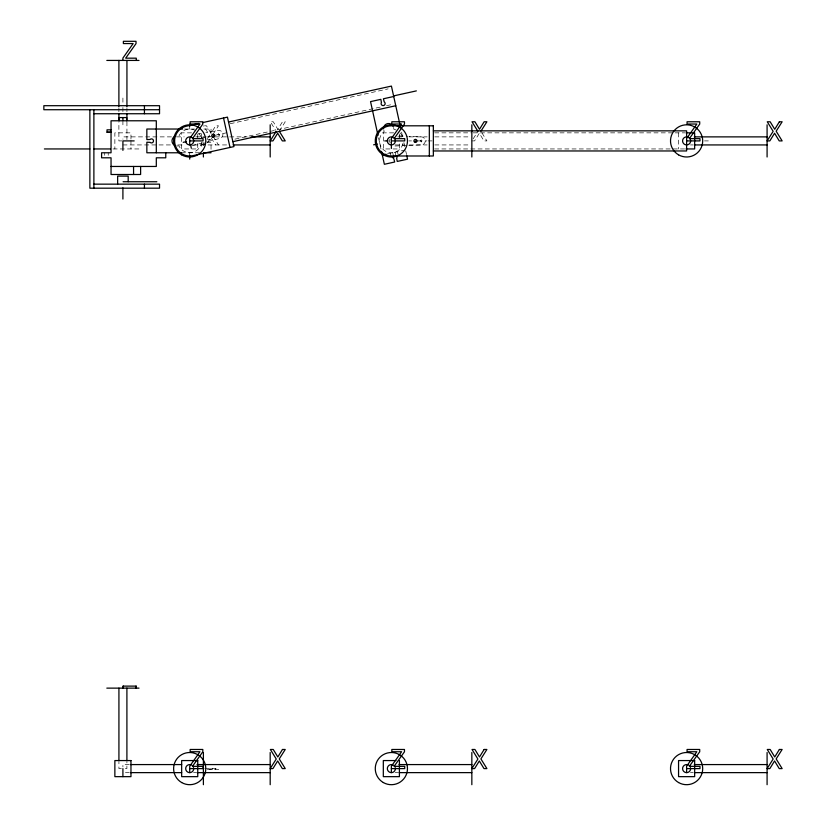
<?xml version="1.0" encoding="UTF-8"?>
<svg xmlns="http://www.w3.org/2000/svg" width="826" height="826" viewBox="0 0 826 826"><rect width="100%" height="100%" fill="white"/><g stroke="black" fill="none" stroke-linecap="round" stroke-linejoin="round"><path stroke-width="0.62" stroke-dasharray="4.13 3.1" d="M179.056 135.877L179.428 134.968A11.874 11.874 0 0 1 195.638 130.622M207.491 142.743L210.878 137.271L215.545 144.932M203.392 144.932L204.734 142.805M207.44 138.551L209.463 135.361L203.568 125.8M213.118 134.184L218.446 125.8L215.679 125.8L211.043 133.316L206.469 125.8L204.538 125.8M279.25 131.2L285.238 121.773L282.471 121.773L277.835 129.29L273.261 121.773L270.36 121.773L275.605 130.271M473.195 138.778L477.242 132.397M218.694 133.471L217.93 134.679L219.375 135.35L219.458 133.606L218.694 133.471L219.127 135.443M191.869 145.768L206.438 141.917M207.646 141.597L219.778 138.386A4.027 4.027 0 0 0 222.844 133.595A4.027 4.027 0 0 0 218.043 130.529L205.839 132.687M230.217 123.724L388.096 88.878M208.1 136.848L210.609 136.29M215.638 135.185L229.442 132.139M234.945 139.16L381.54 106.812M386.558 105.707L392.825 104.324M387.218 153.977L405.514 149.94M198.519 133.988L200.966 133.554M421.281 139.893L420.269 140.905L421.539 141.876L421.993 140.193L421.281 139.893L421.281 141.907M394.942 146.016L407.476 145.5M408.736 145.448L421.281 144.932A4.027 4.027 0 0 0 425.297 140.905A4.027 4.027 0 0 0 421.281 136.879L408.891 136.362M184.57 129.032L194.451 129.032M203.939 129.032L211.033 129.032L211.033 133.729M191.56 132.852L181.658 132.852L181.658 148.948L197.755 148.948L197.755 140.905M393.661 132.852L383.316 132.852L383.316 148.948L399.412 148.948L399.412 140.905M434.631 132.852L471.914 132.852M473.205 132.852L673.758 132.852M675.038 132.852L684.754 132.852M171.457 136.879L122.909 136.879L122.909 139.181M176.568 136.879L184.229 136.879M195.721 136.879L206.314 136.879M207.594 136.879L210.145 136.879M215.256 136.879L247.191 136.879M397.75 136.879L404.141 136.879M409.252 136.879L427.135 136.879M434.796 136.879L469.282 136.879M201.575 137.281L205.602 137.281M211.033 139.594L207.832 139.48A2.013 2.013 0 0 0 207.409 139.16M121.897 140.905L118.892 140.905L118.892 121.742M408.922 140.905L411.493 140.905M417.915 140.905L426.918 140.905M428.209 140.905L432.06 140.905M471.842 140.905L474.589 140.905L479.328 133.244L483.995 140.905L486.906 140.905L480.908 131.2M704.506 140.905L708.336 140.905M201.575 144.519L205.602 144.519M122.909 144.932L171.457 144.932M177.838 144.932L184.229 144.932M193.542 144.932L228.028 144.932M395.2 144.932L404.141 144.932M409.252 144.932L427.135 144.932M434.796 144.932L469.282 144.932M690.443 144.932L692.993 144.932M177.032 145.934L179.056 145.934L179.428 146.842A11.874 11.874 0 0 0 201.172 143.972M113.038 148.948L141.37 148.948M434.631 148.948L684.754 148.948M180.946 152.779L200.388 152.779M129.3 764.577L122.909 764.577L122.909 766.879M121.37 768.603L118.923 768.603L118.923 762.222M125.366 768.603L126.905 768.603L126.905 762.222M204.745 768.603L218.456 768.603L218.446 769.615L204.745 769.615M125.469 772.63L129.3 772.63M193.542 772.63L196.092 772.63M395.2 772.63L397.75 772.63M690.443 772.63L692.993 772.63M398.989 135.939L407.652 136.311M213.129 136.311L218.456 144.932M401.57 132.077L402.809 137.663M403.893 142.568L405.256 148.773M405.772 151.096L406.537 154.555M393.548 127.441L393.981 129.414L394.942 129.589A11.874 11.874 0 0 1 397.75 130.9M397.471 151.716L398.339 155.639M395.086 152.242L395.953 156.166M392.711 152.758L393.579 156.692M390.399 153.275L391.266 157.208M383.729 129.61L384.162 131.582L383.357 132.15A11.874 11.874 0 0 0 385.876 151.426A11.874 11.874 0 0 0 403.129 142.464M378.535 137.859L381.251 150.146M678.559 132.852L678.559 148.948M399.412 134.008L399.412 137.808M215.679 768.603L215.679 769.615M215.545 768.603L215.545 769.615M212.458 768.603L212.458 769.615M211.033 149.258L211.033 142.217L207.832 142.33A2.013 2.013 0 0 1 207.409 142.65M211.043 768.603L211.043 769.615M210.878 768.603L210.878 769.615M209.463 768.603L209.463 769.615M203.392 142.63L203.392 145.407M201.575 133.781L201.575 137.777M201.575 142.093L201.575 148.03M197.755 134.008L197.755 137.808M189.712 126.564L189.712 129.032M189.712 152.779L189.712 155.309M130.962 139.047L130.962 132.852L114.866 132.852L114.866 148.948M130.962 140.286L130.962 148.948M126.936 107.69L126.936 112.801M126.936 121.742L126.936 139.625M122.909 98.046L122.909 103.921M122.909 107.504L122.909 112.336M122.909 121.794L122.909 124.809M118.892 107.69L118.892 112.801M108.227 152.779L108.227 155.288M104.706 152.779L104.706 155.288M198.798 133.275A11.874 11.874 0 0 1 201.172 137.828M390.285 142.599A2.013 2.013 0 0 1 390.109 139.336M400.125 132.893A11.874 11.874 0 0 1 402.954 138.345"/><path stroke-width="1.24" d="M415.406 142.413L415.447 140.905L416.954 140.947A1.507 1.507 0 0 1 414.652 142.186A1.507 1.507 0 0 1 414.724 139.573A1.507 1.507 0 0 1 416.954 140.947M276.256 131.334L270.185 140.905L272.931 140.905L277.67 133.244L282.337 140.905L285.249 140.905L279.25 131.2M480.908 131.2L486.896 121.773L484.139 121.773L479.493 129.29L474.929 121.773L472.018 121.773L477.913 131.334M198.808 123.446L186.459 126.171A15.085 15.085 0 0 0 174.978 144.158A15.085 15.085 0 0 0 192.954 155.639L233.954 146.594L227.449 117.127L202.515 122.63M228.534 122.031L391.421 86.09L400.187 125.8M183.227 142.33L186.469 141.618M393.589 95.909L416.356 90.891M393.723 96.497L383.409 98.779L384.214 101.877A2.013 2.013 0 0 1 384.823 104.654A2.013 2.013 0 0 1 382.046 105.274A2.013 2.013 0 0 1 381.436 102.496L380.858 99.337L370.544 101.619L377.998 135.402M232.87 141.68L395.757 105.738M373.589 144.829L377.296 144.013M382.335 155.051L385.99 154.245M392.722 156.878L396.872 155.969M214.698 135.433L213.222 135.712L213.5 137.199M106.822 60.432L139.005 60.432M159.532 109.724L43.85 109.724L43.85 105.697L159.532 105.697L159.532 113.74L93.885 113.74M182.711 129.032L146.852 129.032L146.852 139.594L150.053 139.48A2.013 2.013 0 0 1 152.903 139.48A2.013 2.013 0 0 1 152.903 142.33A2.013 2.013 0 0 1 150.064 142.33L146.852 142.217L146.852 152.779L181.462 152.779M111.045 129.837L107.019 129.837L107.019 132.232L111.045 132.232M433.351 130.849L686.612 130.849L686.612 137.457M107.019 132.212L111.045 132.212M685.993 132.852L694.656 132.852L694.656 148.948L685.993 148.948M251.021 136.879L270.185 136.879M694.274 136.879L767.086 136.879M134.184 140.905L122.909 140.905L122.909 150.363M189.712 140.905L203.072 140.905L203.072 138.644L192.458 138.644L202.814 124.076L202.814 121.773L190.166 121.773L190.166 124.034L199.944 124.034L189.712 138.541L189.712 144.891M384.73 140.905L388.044 140.905M391.369 140.905L404.73 140.905L404.73 138.644L394.116 138.644L404.472 124.076L404.472 121.773L391.834 121.773L391.834 124.034L401.601 124.034L391.369 138.541L391.369 148.453M686.612 140.905L699.973 140.905L699.973 138.644L689.359 138.644L699.715 124.076L699.715 121.773L687.067 121.773L687.067 124.034L696.845 124.034L686.612 138.541L686.612 150.962L433.351 150.962M233.138 144.932L270.185 144.932M694.274 144.932L767.086 144.932M44.398 148.948L89.869 148.948M93.73 148.948L110.467 148.948M203.939 152.779L211.033 152.779M111.045 166.46L156.31 166.46L156.31 157.807L165.768 157.807L165.768 152.779M123.105 181.741L156.847 181.741M93.885 184.157L159.532 184.157L159.532 188.183L89.869 188.183L89.869 109.724M106.822 688.13L139.005 688.13M395.964 760.56L383.316 760.56L383.316 776.657L399.412 776.657L399.412 760.56M130.58 764.577L181.668 764.577M197.001 764.577L270.185 764.577M399.03 764.577L471.842 764.577M694.274 764.577L767.086 764.577M189.712 768.603L203.072 768.603L203.072 766.342L192.458 766.342L202.814 751.774L202.814 749.471L190.166 749.471L190.166 751.732L199.944 751.732L189.712 766.239L189.712 772.599M391.369 768.603L404.73 768.603L404.73 766.342L394.116 766.342L404.472 751.774L404.472 749.471L391.834 749.471L391.834 751.732L401.601 751.732L391.369 766.239L391.369 772.599M686.612 768.603L699.973 768.603L699.973 766.342L689.359 766.342L699.715 751.774L699.715 749.471L687.067 749.471L687.067 751.732L696.845 751.732L686.612 766.239L686.612 772.599M130.58 772.63L181.668 772.63M197.001 772.63L270.185 772.63M399.03 772.63L471.842 772.63M694.274 772.63L767.086 772.63M406.784 155.711L407.548 159.17L397.244 161.442L396.666 158.293A2.013 2.013 0 0 0 396.449 155.856M381.519 151.364L384.369 164.291L394.683 162.01L393.888 158.902A2.013 2.013 0 0 1 393.61 155.722M223.526 117.994L230.02 147.462M190.517 144.591L191.333 148.267M767.086 124.809L767.086 157.002M767.086 752.507L767.086 784.7M471.842 124.809L471.842 157.002M471.842 752.507L471.842 784.7M429.324 125.81L429.324 155.99M270.185 124.809L270.185 157.002M270.185 752.507L270.185 784.7M203.392 153.14L203.392 157.002M203.392 752.507L203.392 784.7M189.712 124.106L189.712 126.564M189.712 155.309L189.712 159.108M156.31 152.779L156.31 120.782L111.045 120.782L111.045 152.779L101.588 152.779L101.588 157.807L111.045 157.807L111.045 174.503L140.616 174.503L140.616 166.46M144.436 105.697L144.436 113.74M144.436 184.157L144.436 188.183M136.269 60.432L136.269 58.171L125.666 58.171L136.022 43.602L136.022 41.3L123.373 41.3L123.373 43.561L133.151 43.561L122.909 58.068L122.909 60.432M136.269 688.13L136.269 686.117L122.909 686.117L122.909 688.13M136.022 686.117L136.022 688.13M133.564 166.46L133.564 174.503M128.185 181.741L128.185 176.114L117.643 176.114L117.643 184.157M126.936 60.432L126.936 106.42M126.936 114.081L126.936 120.462M126.905 688.13L126.905 760.942M126.677 120.782L126.677 117.571L119.151 117.571L119.151 120.782M123.373 686.117L123.373 688.13M122.909 117.571L122.909 120.782M122.909 187.884L122.909 199.045M122.909 768.603L122.909 776.657M118.892 60.432L118.892 106.42M118.892 114.081L118.892 120.462M118.923 688.13L118.923 760.942M93.885 109.724L93.885 188.183M175.731 145.758A5.028 5.028 0 0 1 172.675 143.414L172.169 142.206A5.028 5.028 0 0 1 175.731 136.042M383.615 128.298A5.028 5.028 0 0 1 385.236 124.819L386.32 124.065A5.028 5.028 0 0 1 393.104 126.213M193.697 140.379A4.027 4.027 0 0 1 190.228 144.891L189.185 144.891A4.027 4.027 0 0 1 185.819 139.862A4.027 4.027 0 0 1 191.25 137.188M192.159 137.715A4.027 4.027 0 0 1 193.429 139.367M395.355 140.379A4.027 4.027 0 0 1 391.896 144.891L390.843 144.891A4.027 4.027 0 0 1 387.477 139.862A4.027 4.027 0 0 1 392.908 137.188M393.816 137.715A4.027 4.027 0 0 1 395.086 139.367M690.598 140.379A4.027 4.027 0 0 1 687.129 144.891L686.086 144.891A4.027 4.027 0 0 1 682.72 139.862A4.027 4.027 0 0 1 688.151 137.188M689.06 137.715A4.027 4.027 0 0 1 690.33 139.367M690.598 768.077A4.027 4.027 0 0 1 687.129 772.599L686.086 772.599A4.027 4.027 0 0 1 682.72 767.56A4.027 4.027 0 0 1 688.151 764.886M689.06 765.413A4.027 4.027 0 0 1 690.33 767.065M395.355 768.077A4.027 4.027 0 0 1 391.896 772.599L390.843 772.599A4.027 4.027 0 0 1 387.477 767.56A4.027 4.027 0 0 1 392.908 764.886M393.816 765.413A4.027 4.027 0 0 1 395.086 767.065M193.697 768.077A4.027 4.027 0 0 1 190.228 772.599L189.185 772.599A4.027 4.027 0 0 1 185.819 767.56A4.027 4.027 0 0 1 191.25 764.886M192.159 765.413A4.027 4.027 0 0 1 193.429 767.065M282.471 749.471L277.835 756.988L273.261 749.471L270.36 749.471L276.256 759.032L270.185 768.603L272.931 768.603L277.67 760.952L282.337 768.603L285.249 768.603L279.25 758.908L285.238 749.471L282.471 749.471M779.383 121.773L774.736 129.29L770.162 121.773L767.261 121.773L773.157 131.334L767.086 140.905L769.832 140.905L774.571 133.244L779.238 140.905L782.15 140.905L776.151 131.2L782.139 121.773L779.383 121.773M484.139 749.471L479.493 756.988L474.929 749.471L472.018 749.471L477.913 759.032L471.842 768.603L474.589 768.603L479.328 760.952L483.995 768.603L486.906 768.603L480.908 758.908L486.896 749.471L484.139 749.471M779.383 749.471L774.736 756.988L770.162 749.471L767.261 749.471L773.157 759.032L767.086 768.603L769.832 768.603L774.571 760.952L779.238 768.603L782.15 768.603L776.151 758.908L782.139 749.471L779.383 749.471M433.351 125.81L391.369 125.81A15.085 15.085 0 0 0 376.274 140.905A15.085 15.085 0 0 0 391.369 155.99L433.351 155.99L433.351 125.81M130.962 760.56L114.866 760.56L114.866 776.657L130.962 776.657L130.962 760.56M197.755 760.56L181.658 760.56L181.658 776.657L197.755 776.657L197.755 760.56M694.656 760.56L678.559 760.56L678.559 776.657L694.656 776.657L694.656 760.56M212.375 136.961A1.507 1.507 0 0 0 214.719 135.825A1.507 1.507 0 0 0 212.561 134.359A1.507 1.507 0 0 0 212.375 136.961M181.658 154.844A16.097 16.097 0 0 0 205.798 140.905A16.097 16.097 0 0 0 181.658 126.967A16.097 16.097 0 0 0 181.658 154.844M383.316 154.844A16.097 16.097 0 0 0 407.466 140.905A16.097 16.097 0 0 0 383.316 126.967A16.097 16.097 0 0 0 383.316 154.844M678.559 154.844A16.097 16.097 0 0 0 702.699 140.905A16.097 16.097 0 0 0 678.559 126.967A16.097 16.097 0 0 0 678.559 154.844M678.559 782.542A16.097 16.097 0 0 0 702.699 768.603A16.097 16.097 0 0 0 678.559 754.665A16.097 16.097 0 0 0 678.559 782.542M383.316 782.542A16.097 16.097 0 0 0 407.466 768.603A16.097 16.097 0 0 0 383.316 754.665A16.097 16.097 0 0 0 383.316 782.542M181.658 782.542A16.097 16.097 0 0 0 205.798 768.603A16.097 16.097 0 0 0 181.658 754.665A16.097 16.097 0 0 0 181.658 782.542"/></g></svg>
